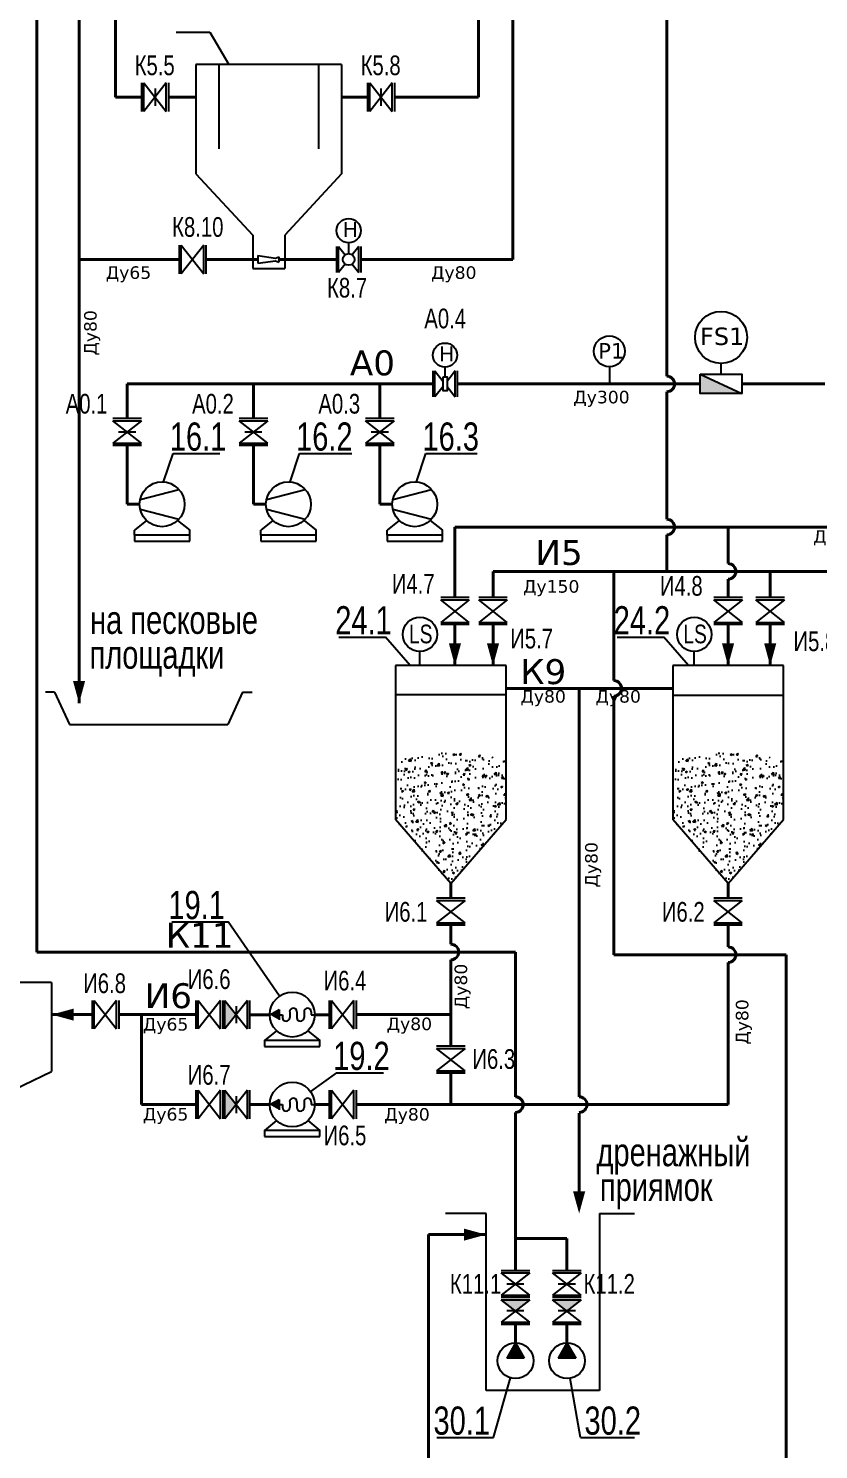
# Model space of a CAD drawing. Extents: x 431547 to 432141, y 118589 to 119430.
# Drawn here: x 431678.6 to 431773.2, y 119058 to 119228.3 of the extents above; entities that cross this region are included whole.
import ezdxf

# ---------------------------------------------------------------- set-up
doc = ezdxf.new("R2010")
doc.units = 0
doc.header["$LTSCALE"] = 300
doc.header["$MEASUREMENT"] = 0
doc.linetypes.add('DASHED2', pattern=[9.525, 6.35, -3.175])
for name, color, linetype in [('1', 7, 'CONTINUOUS'), ('Обозначение задвижек', 7, 'CONTINUOUS'), ('Слой1', 7, 'CONTINUOUS')]:
    doc.layers.add(name, color=color, linetype=linetype)
for name, color, linetype, lineweight, true_color in [('А0', 7, 'CONTINUOUS', 40, 0x00befa), ('И4', 7, 'CONTINUOUS', 40, 0x783c00), ('И5', 7, 'CONTINUOUS', 40, 0x5a3200), ('И6', 7, 'CONTINUOUS', 40, 0x321e00), ('К10', 7, 'CONTINUOUS', 40, 0x006e00), ('К11', 7, 'CONTINUOUS', 40, 0x005000), ('К5', 7, 'CONTINUOUS', 40, 0x8c2800), ('К8', 7, 'CONTINUOUS', 40, 0x008282), ('К9', 7, 'CONTINUOUS', 40, 0x00fa00)]:
    doc.layers.add(name, color=color, linetype=linetype, lineweight=lineweight, true_color=true_color)
doc.layers.add('воздух', color=140, linetype='CONTINUOUS', lineweight=15)
doc.layers.add('Запорная арматура', color=200, linetype='CONTINUOUS', lineweight=20)
doc.styles.add('MONARCH', font='monarch', dxfattribs={"width": 0.77})

msp = doc.modelspace()

# ---------------------------------------------------------------- hatches: boundary and pattern name
at = {"layer": '1', "ltscale": 0.5}
msp.add_hatch(color=256, dxfattribs=at).paths.add_polyline_path([(431759.04, 119186.86), (431759.04, 119184.54), (431764.07, 119184.54)])
at = {"layer": '1', "ltscale": 0.4}
h = msp.add_hatch(dxfattribs=at)
h.set_pattern_fill('AR-CONC', color=256, scale=0.319905)
h.set_pattern_definition([(50, (428105.8667, 119550.6725), (2.2945517, -0.2007473), [0.2399288, -2.6392168]), (355, (428105.8667, 119550.6725), (-0.4438725, 2.4063007), [0.191943, -2.1113734]), (100.451444, (428106.0579, 119550.6558), (1.8506791, 2.2055535), [0.2039081, -2.2429891]), (46.1842, (428105.8667, 119551.3123), (3.414159, -0.5295046), [0.3598932, -3.9588252]), (96.63564, (428106.1512, 119551.2682), (2.990031, 3.1162548), [0.3058623, -3.3644856]), (351.18416, (428105.8667, 119551.3123), (2.990031, 3.1162547), [0.2879146, -3.16706]), (21, (428106.1866, 119551.1523), (1.9095359, -1.2879982), [0.2399288, -2.6392168]), (326, (428106.1866, 119551.1523), (0.778378, 2.3197917), [0.191943, -2.1113734]), (71.451445, (428106.3457, 119551.045), (2.687914, 1.0317935), [0.2039081, -2.2429891]), (37.5, (428105.8667, 119550.6725), (0.0389, 1.0649443), [0, -2.08578103, 0, -2.14336394, 0, -2.11937106]), (7.5, (428105.8667, 119550.6725), (0.84157278, 1.26174305), [0, -1.22203735, 0, -2.03779527, 0, -0.8077603]), (327.5, (428105.1533, 119550.6725), (1.70772502, -0.07215418), [0, -0.79976266, 0, -2.4952595, 0, -3.31101743]), (317.5, (428104.8334, 119550.6725), (1.8656421, 0.3202409), [0, -1.03969146, 0, -1.65710824, 0, -2.3513022])])
edge = h.paths.add_edge_path()
edge.add_line((431735.81, 119133.48), (431735.81, 119140.61))
edge.add_spline(control_points=[(431735.81, 119140.61), (431733.57, 119141.11), (431729.21, 119142.06), (431724.8, 119140.82), (431722.61, 119140.83), (431722.56, 119140.83)], knot_values=[7.03529, 7.03529, 7.03529, 7.03529, 325.287239, 626.108141, 633.077798, 633.077798, 633.077798, 633.077798], degree=3, periodic=0)
edge.add_line((431722.56, 119140.83), (431722.56, 119133.48))
edge.add_line((431722.56, 119133.48), (431729.19, 119125.81))
edge.add_line((431729.19, 119125.81), (431735.81, 119133.48))
h = msp.add_hatch(dxfattribs=at)
h.set_pattern_fill('AR-CONC', color=256, scale=0.319905)
h.set_pattern_definition([(50, (428139.0819, 119550.6725), (2.2945517, -0.2007473), [0.2399288, -2.6392168]), (355, (428139.082, 119550.6725), (-0.4438725, 2.4063007), [0.191943, -2.1113734]), (100.451444, (428139.273, 119550.6558), (1.8506791, 2.2055535), [0.2039081, -2.2429891]), (46.1842, (428139.082, 119551.3123), (3.414159, -0.5295046), [0.3598932, -3.9588252]), (96.63564, (428139.3664, 119551.2682), (2.990031, 3.1162548), [0.3058623, -3.3644856]), (351.18416, (428139.082, 119551.3123), (2.990031, 3.1162547), [0.2879146, -3.16706]), (21, (428139.4018, 119551.1523), (1.9095359, -1.2879982), [0.2399288, -2.6392168]), (326, (428139.4018, 119551.1523), (0.778378, 2.3197917), [0.191943, -2.1113734]), (71.451445, (428139.561, 119551.045), (2.687914, 1.0317935), [0.2039081, -2.2429891]), (37.5, (428139.0819, 119550.6725), (0.0389, 1.0649443), [0, -2.08578103, 0, -2.14336394, 0, -2.11937106]), (7.5, (428139.0819, 119550.6725), (0.84157278, 1.26174305), [0, -1.22203735, 0, -2.03779527, 0, -0.8077603]), (327.5, (428138.3685, 119550.6725), (1.70772502, -0.07215418), [0, -0.79976266, 0, -2.4952595, 0, -3.31101743]), (317.5, (428138.0486, 119550.6725), (1.8656421, 0.3202409), [0, -1.03969146, 0, -1.65710824, 0, -2.3513022])])
edge = h.paths.add_edge_path()
edge.add_line((431769.03, 119133.48), (431769.03, 119140.61))
edge.add_spline(control_points=[(431769.03, 119140.61), (431766.79, 119141.11), (431762.43, 119142.06), (431758.01, 119140.82), (431755.82, 119140.83), (431755.77, 119140.83)], knot_values=[7.03529, 7.03529, 7.03529, 7.03529, 325.287239, 626.108141, 633.077798, 633.077798, 633.077798, 633.077798], degree=3, periodic=0)
edge.add_line((431755.77, 119140.83), (431755.77, 119133.48))
edge.add_line((431755.77, 119133.48), (431762.4, 119125.81))
edge.add_line((431762.4, 119125.81), (431769.03, 119133.48))
h = msp.add_hatch(color=256, dxfattribs=at)
h.dxf.hatch_style = 1
h.paths.add_polyline_path([(431702.13, 119108.4), (431703.47, 119110.11), (431702.13, 119111.82)])
at = {"layer": '1', "ltscale": 0.3}
h = msp.add_hatch(color=1, dxfattribs=at)
h.dxf.hatch_style = 1
h.paths.add_polyline_path([(431707.5, 119110.1), (431708.62, 119110.73), (431708.62, 119109.47)])
at = {"layer": '1', "ltscale": 0.4}
h = msp.add_hatch(color=256, dxfattribs=at)
h.dxf.hatch_style = 1
h.paths.add_polyline_path([(431702.13, 119097.61), (431703.47, 119099.33), (431702.13, 119101.04)])
at = {"layer": '1', "ltscale": 0.3}
h = msp.add_hatch(color=1, dxfattribs=at)
h.dxf.hatch_style = 1
h.paths.add_polyline_path([(431707.5, 119099.32), (431708.62, 119099.95), (431708.62, 119098.69)])
at = {"layer": '1', "ltscale": 0.4}
h = msp.add_hatch(color=256, dxfattribs=at)
h.dxf.hatch_style = 1
h.paths.add_polyline_path([(431736.93, 119074.59), (431738.64, 119075.93), (431735.21, 119075.93)])
h = msp.add_hatch(color=256, dxfattribs=at)
h.dxf.hatch_style = 1
h.paths.add_polyline_path([(431743.1, 119074.59), (431744.81, 119075.93), (431741.38, 119075.93)])
at = {"layer": '1', "ltscale": 0.3}
h = msp.add_hatch(color=124, dxfattribs=at)
h.dxf.hatch_style = 1
h.paths.add_polyline_path([(431736.93, 119070.78), (431737.98, 119068.92), (431735.89, 119068.92)])
h = msp.add_hatch(color=124, dxfattribs=at)
h.dxf.hatch_style = 1
h.paths.add_polyline_path([(431743.1, 119070.78), (431744.15, 119068.92), (431742.06, 119068.92)])

# ---------------------------------------------------------------- linework, layer by layer
at = {"layer": '1', "color": 1, "ltscale": 0.4}
for p, q in [((431696.3, 119227.87), (431700.31, 119227.87)), ((431700.31, 119227.87), (431702.59, 119223.98)), ((431716.1, 119223.98), (431698.65, 119223.98)), ((431698.65, 119223.98), (431698.65, 119210.89)), ((431701.41, 119223.98), (431701.41, 119213.87)), ((431713.33, 119223.98), (431713.33, 119213.87)), ((431716.1, 119223.98), (431716.1, 119210.89)), ((431698.65, 119210.89), (431705.47, 119203.51)), ((431716.1, 119210.89), (431709.28, 119203.51)), ((431705.47, 119203.51), (431705.47, 119199.54)), ((431709.28, 119203.51), (431709.28, 119199.54)), ((431706.06, 119201.07), (431708.17, 119200.76)), ((431706.06, 119201.07), (431706.06, 119200.15)), ((431708.17, 119200.76), (431708.59, 119200.94)), ((431708.59, 119200.94), (431708.59, 119200.28)), ((431705.47, 119199.54), (431709.28, 119199.54)), ((431706.06, 119200.15), (431708.17, 119200.45)), ((431708.17, 119200.45), (431708.59, 119200.28)), ((431691.97, 119171.86), (431696.62, 119173.04)), ((431707.1, 119171.86), (431711.75, 119173.04)), ((431722.24, 119171.86), (431726.89, 119173.04)), ((431691.97, 119170.68), (431696.62, 119169.5)), ((431707.1, 119170.68), (431711.75, 119169.5)), ((431722.24, 119170.68), (431726.89, 119169.5)), ((431691.27, 119167.56), (431691.27, 119168.16)), ((431697.9, 119167.56), (431697.9, 119168.16)), ((431706.41, 119167.56), (431706.41, 119168.16)), ((431713.04, 119167.56), (431713.04, 119168.16)), ((431721.55, 119167.56), (431721.55, 119168.16)), ((431728.18, 119167.56), (431728.18, 119168.16)), ((431735.81, 119151.93), (431722.56, 119151.93)), ((431722.56, 119151.93), (431722.56, 119133.48)), ((431735.81, 119133.48), (431735.81, 119151.93)), ((431769.03, 119151.93), (431755.77, 119151.93)), ((431755.77, 119151.93), (431755.77, 119133.48)), ((431769.03, 119133.48), (431769.03, 119151.93)), ((431729.19, 119125.81), (431722.56, 119133.48)), ((431729.19, 119125.81), (431735.81, 119133.48)), ((431762.4, 119125.81), (431755.77, 119133.48)), ((431762.4, 119125.81), (431769.03, 119133.48)), ((431708.67, 119112.32), (431702.53, 119121.21)), ((431708.62, 119110.1), (431709.02, 119110.1)), ((431709.02, 119110.1), (431709.02, 119109.75)), ((431709.88, 119110.46), (431709.88, 119109.75)), ((431710.74, 119110.46), (431710.74, 119109.75)), ((431711.6, 119110.46), (431711.6, 119109.75)), ((431712.46, 119110.46), (431712.46, 119110.1)), ((431712.46, 119110.1), (431712.88, 119110.1)), ((431715.5, 119103.13), (431712.38, 119100.89)), ((431708.62, 119099.32), (431709.02, 119099.32)), ((431709.02, 119099.32), (431709.02, 119098.97)), ((431709.88, 119099.67), (431709.88, 119098.97)), ((431710.74, 119099.67), (431710.74, 119098.97)), ((431711.6, 119099.67), (431711.6, 119098.97)), ((431712.46, 119099.67), (431712.46, 119099.32)), ((431712.46, 119099.32), (431712.88, 119099.32))]:
    msp.add_line(p, q, dxfattribs=at)
at = {"layer": '1'}
for p, q in [((431692.14, 119221.79), (431692.14, 119218.36)), ((431692.41, 119218.36), (431692.41, 119221.79)), ((431692.41, 119221.79), (431695.09, 119218.36)), ((431695.09, 119221.79), (431692.41, 119218.36)), ((431695.09, 119218.36), (431695.09, 119221.79)), ((431695.36, 119221.79), (431695.36, 119218.36)), ((431719.21, 119221.79), (431719.21, 119218.36)), ((431719.48, 119218.36), (431719.48, 119221.79)), ((431719.48, 119221.79), (431722.16, 119218.36)), ((431722.16, 119221.79), (431719.48, 119218.36)), ((431722.16, 119218.36), (431722.16, 119221.79)), ((431722.43, 119221.79), (431722.43, 119218.36)), ((431693.75, 119221.1), (431693.75, 119219.05)), ((431693.75, 119221.1), (431693.75, 119219.04)), ((431720.82, 119221.1), (431720.82, 119219.05)), ((431720.82, 119221.1), (431720.82, 119219.04)), ((431696.63, 119202.33), (431696.63, 119198.9)), ((431696.89, 119198.9), (431696.89, 119202.33)), ((431696.89, 119202.33), (431699.58, 119198.9)), ((431699.58, 119202.33), (431696.89, 119198.9)), ((431699.58, 119198.9), (431699.58, 119202.33)), ((431699.85, 119202.33), (431699.85, 119198.9)), ((431715.48, 119202.17), (431715.48, 119199.05)), ((431715.73, 119199.05), (431715.73, 119202.17)), ((431715.73, 119202.17), (431716.51, 119201.16)), ((431718.17, 119202.17), (431717.38, 119201.16)), ((431718.17, 119199.05), (431718.17, 119202.17)), ((431718.41, 119202.17), (431718.41, 119199.05)), ((431716.51, 119200.06), (431715.73, 119199.05)), ((431717.38, 119200.06), (431718.17, 119199.05)), ((431727.03, 119187.25), (431727.03, 119184.14)), ((431727.27, 119184.14), (431727.27, 119187.25)), ((431727.27, 119187.25), (431728.25, 119186)), ((431729.71, 119187.25), (431728.73, 119186)), ((431729.71, 119184.14), (431729.71, 119187.25)), ((431729.95, 119187.25), (431729.95, 119184.14)), ((431728.25, 119185.39), (431727.27, 119184.14)), ((431728.73, 119185.39), (431729.71, 119184.14)), ((431692.11, 119181.55), (431688.69, 119181.55)), ((431688.69, 119181.28), (431692.11, 119181.28)), ((431692.11, 119181.28), (431688.69, 119178.59)), ((431692.11, 119178.59), (431688.69, 119181.28)), ((431707.25, 119181.55), (431703.82, 119181.55)), ((431703.82, 119181.28), (431707.25, 119181.28)), ((431707.25, 119181.28), (431703.82, 119178.59)), ((431707.25, 119178.59), (431703.82, 119181.28)), ((431722.39, 119181.55), (431718.96, 119181.55)), ((431718.96, 119181.28), (431722.39, 119181.28)), ((431722.39, 119181.28), (431718.96, 119178.59)), ((431722.39, 119178.59), (431718.96, 119181.28)), ((431691.43, 119179.93), (431689.36, 119179.93)), ((431691.43, 119179.93), (431689.37, 119179.93)), ((431706.56, 119179.93), (431704.5, 119179.93)), ((431706.56, 119179.93), (431704.51, 119179.93)), ((431721.7, 119179.93), (431719.63, 119179.93)), ((431721.7, 119179.93), (431719.64, 119179.93)), ((431688.69, 119178.59), (431692.11, 119178.59)), ((431692.11, 119178.32), (431688.69, 119178.32)), ((431703.82, 119178.59), (431707.25, 119178.59)), ((431707.25, 119178.32), (431703.82, 119178.32)), ((431718.96, 119178.59), (431722.39, 119178.59)), ((431722.39, 119178.32), (431718.96, 119178.32)), ((431731.39, 119160.08), (431727.97, 119160.08)), ((431735.95, 119160.08), (431732.53, 119160.08)), ((431764.12, 119160.08), (431760.69, 119160.08)), ((431769.17, 119160.08), (431765.74, 119160.08)), ((431727.97, 119159.81), (431731.39, 119159.81)), ((431731.39, 119159.81), (431727.97, 119157.12)), ((431731.39, 119157.12), (431727.97, 119159.81)), ((431732.53, 119159.81), (431735.95, 119159.81)), ((431735.95, 119159.81), (431732.53, 119157.12)), ((431735.95, 119157.12), (431732.53, 119159.81)), ((431760.69, 119159.81), (431764.12, 119159.81)), ((431764.12, 119159.81), (431760.69, 119157.12)), ((431764.12, 119157.12), (431760.69, 119159.81)), ((431765.74, 119159.81), (431769.17, 119159.81)), ((431769.17, 119159.81), (431765.74, 119157.12)), ((431769.17, 119157.12), (431765.74, 119159.81)), ((431727.97, 119157.12), (431731.39, 119157.12)), ((431731.39, 119156.85), (431727.97, 119156.85)), ((431732.53, 119157.12), (431735.95, 119157.12)), ((431735.95, 119156.85), (431732.53, 119156.85)), ((431760.69, 119157.12), (431764.12, 119157.12)), ((431764.12, 119156.85), (431760.69, 119156.85)), ((431765.74, 119157.12), (431769.17, 119157.12)), ((431769.17, 119156.85), (431765.74, 119156.85)), ((431730.9, 119124.05), (431727.47, 119124.05)), ((431727.47, 119123.78), (431730.9, 119123.78)), ((431730.9, 119123.78), (431727.47, 119121.09)), ((431730.9, 119121.09), (431727.47, 119123.78)), ((431764.11, 119124.05), (431760.69, 119124.05)), ((431760.69, 119123.78), (431764.11, 119123.78)), ((431764.11, 119123.78), (431760.69, 119121.09)), ((431764.11, 119121.09), (431760.69, 119123.78)), ((431727.47, 119121.09), (431730.9, 119121.09)), ((431730.9, 119120.83), (431727.47, 119120.83)), ((431760.69, 119121.09), (431764.11, 119121.09)), ((431764.11, 119120.83), (431760.69, 119120.83)), ((431686.2, 119111.82), (431686.2, 119108.4)), ((431686.47, 119108.4), (431686.47, 119111.82)), ((431686.47, 119111.82), (431689.15, 119108.4)), ((431689.15, 119111.82), (431686.47, 119108.4)), ((431689.15, 119108.4), (431689.15, 119111.82)), ((431689.42, 119111.82), (431689.42, 119108.4)), ((431698.63, 119111.82), (431698.63, 119108.4)), ((431698.9, 119108.4), (431698.9, 119111.82)), ((431698.9, 119111.82), (431701.59, 119108.4)), ((431701.59, 119111.82), (431698.9, 119108.4)), ((431701.59, 119108.4), (431701.59, 119111.82)), ((431701.86, 119111.82), (431701.86, 119108.4)), ((431702.13, 119108.4), (431702.13, 119111.82)), ((431702.13, 119111.82), (431704.81, 119108.4)), ((431704.81, 119111.82), (431702.13, 119108.4)), ((431703.47, 119111.14), (431703.47, 119109.08)), ((431703.47, 119111.14), (431703.47, 119109.07)), ((431704.81, 119108.4), (431704.81, 119111.82)), ((431705.08, 119111.82), (431705.08, 119108.4)), ((431714.62, 119111.82), (431714.62, 119108.4)), ((431714.89, 119108.4), (431714.89, 119111.82)), ((431714.89, 119111.82), (431717.58, 119108.4)), ((431717.58, 119111.82), (431714.89, 119108.4)), ((431717.58, 119108.4), (431717.58, 119111.82)), ((431717.84, 119111.82), (431717.84, 119108.4)), ((431730.9, 119106.33), (431727.48, 119106.33)), ((431727.48, 119106.06), (431730.9, 119106.06)), ((431730.9, 119106.06), (431727.48, 119103.38)), ((431730.9, 119103.38), (431727.48, 119106.06)), ((431727.48, 119103.38), (431730.9, 119103.38)), ((431730.9, 119103.11), (431727.48, 119103.11)), ((431698.63, 119101.04), (431698.63, 119097.61)), ((431698.9, 119097.61), (431698.9, 119101.04)), ((431698.9, 119101.04), (431701.59, 119097.61)), ((431701.59, 119101.04), (431698.9, 119097.61)), ((431701.59, 119097.61), (431701.59, 119101.04)), ((431701.86, 119101.04), (431701.86, 119097.61)), ((431702.13, 119097.61), (431702.13, 119101.04)), ((431702.13, 119101.04), (431704.81, 119097.61)), ((431704.81, 119101.04), (431702.13, 119097.61)), ((431703.47, 119100.35), (431703.47, 119098.3)), ((431703.47, 119100.35), (431703.47, 119098.29)), ((431704.81, 119097.61), (431704.81, 119101.04)), ((431705.08, 119101.04), (431705.08, 119097.61)), ((431714.62, 119101.04), (431714.62, 119097.61)), ((431714.89, 119097.61), (431714.89, 119101.04)), ((431714.89, 119101.04), (431717.58, 119097.61)), ((431717.58, 119101.04), (431714.89, 119097.61)), ((431717.58, 119097.61), (431717.58, 119101.04)), ((431717.84, 119101.04), (431717.84, 119097.61)), ((431738.64, 119079.42), (431735.21, 119079.42)), ((431735.21, 119079.16), (431738.64, 119079.16)), ((431738.64, 119079.16), (431735.21, 119076.47)), ((431738.64, 119076.47), (431735.21, 119079.16)), ((431744.81, 119079.42), (431741.38, 119079.42)), ((431741.38, 119079.16), (431744.81, 119079.16)), ((431744.81, 119079.16), (431741.38, 119076.47)), ((431744.81, 119076.47), (431741.38, 119079.16)), ((431735.21, 119076.47), (431738.64, 119076.47)), ((431737.95, 119077.81), (431735.89, 119077.81)), ((431737.95, 119077.81), (431735.9, 119077.81)), ((431741.38, 119076.47), (431744.81, 119076.47)), ((431744.13, 119077.81), (431742.06, 119077.81)), ((431744.13, 119077.81), (431742.07, 119077.81)), ((431738.64, 119076.2), (431735.21, 119076.2)), ((431735.21, 119075.93), (431738.64, 119075.93)), ((431738.64, 119075.93), (431735.21, 119073.25)), ((431738.64, 119073.25), (431735.21, 119075.93)), ((431744.81, 119076.2), (431741.38, 119076.2)), ((431741.38, 119075.93), (431744.81, 119075.93)), ((431744.81, 119075.93), (431741.38, 119073.25)), ((431744.81, 119073.25), (431741.38, 119075.93)), ((431735.21, 119073.25), (431738.64, 119073.25)), ((431737.95, 119074.59), (431735.89, 119074.59)), ((431737.95, 119074.59), (431735.9, 119074.59)), ((431741.38, 119073.25), (431744.81, 119073.25)), ((431744.13, 119074.59), (431742.06, 119074.59)), ((431744.13, 119074.59), (431742.07, 119074.59)), ((431738.64, 119072.98), (431735.21, 119072.98)), ((431744.81, 119072.98), (431741.38, 119072.98))]:
    msp.add_line(p, q, dxfattribs=at)
at = {"layer": '1', "ltscale": 0.4}
for p, q in [((431748.18, 119187.75), (431748.19, 119185.69)), ((431681.7, 119148.74), (431680.61, 119148.74)), ((431681.7, 119148.74), (431683.49, 119144.89)), ((431704.24, 119148.74), (431702.46, 119144.89)), ((431704.24, 119148.74), (431705.4, 119148.74)), ((431683.49, 119144.89), (431702.46, 119144.89)), ((431681.36, 119113.96), (431665.54, 119113.96)), ((431681.36, 119113.96), (431681.36, 119103.28)), ((431673.45, 119099.49), (431681.36, 119103.28)), ((431733.41, 119086.27), (431728.54, 119086.27)), ((431733.41, 119065.05), (431733.41, 119086.27)), ((431746.99, 119086.27), (431746.99, 119065.05)), ((431746.99, 119086.27), (431751.19, 119086.27)), ((431734.31, 119059.41), (431736.35, 119066.56)), ((431744.74, 119059.41), (431743.48, 119066.51)), ((431746.99, 119065.05), (431733.41, 119065.05))]:
    msp.add_line(p, q, dxfattribs=at)
at = {"layer": '1', "ltscale": 10}
msp.add_line((431761.56, 119186.86), (431761.56, 119188.16), dxfattribs=at)
at = {"layer": '1', "ltscale": 0.5}
msp.add_line((431759.04, 119186.86), (431764.07, 119184.54), dxfattribs=at)
at = {"layer": '1', "color": 1}
for p, q in [((431692.72, 119169.34), (431691.27, 119168.16)), ((431696.46, 119169.34), (431697.9, 119168.16)), ((431707.85, 119169.34), (431706.41, 119168.16)), ((431711.6, 119169.34), (431713.04, 119168.16)), ((431726.73, 119169.34), (431728.18, 119168.16)), ((431707.5, 119110.1), (431708.62, 119110.73)), ((431708.32, 119108.18), (431706.88, 119107)), ((431712.07, 119108.18), (431713.51, 119107)), ((431707.5, 119099.32), (431708.62, 119099.95)), ((431708.32, 119097.4), (431706.88, 119096.22)), ((431712.07, 119097.4), (431713.51, 119096.22))]:
    msp.add_line(p, q, dxfattribs=at)
at = {"layer": '1', "color": 124}
for p, q in [((431722.99, 119169.34), (431721.55, 119168.16)), ((431736.93, 119070.78), (431735.89, 119068.92)), ((431736.93, 119070.78), (431737.98, 119068.92)), ((431743.1, 119070.78), (431742.06, 119068.92)), ((431743.1, 119070.78), (431744.15, 119068.92))]:
    msp.add_line(p, q, dxfattribs=at)
at = {"layer": '1', "color": 1, "ltscale": 0.3}
for p, q in [((431691.27, 119166.84), (431697.9, 119166.84)), ((431706.41, 119166.84), (431713.04, 119166.84)), ((431721.55, 119166.84), (431728.18, 119166.84)), ((431708.62, 119110.73), (431708.62, 119109.47)), ((431706.88, 119106.28), (431713.51, 119106.28)), ((431708.62, 119099.95), (431708.62, 119098.69)), ((431706.88, 119095.5), (431713.51, 119095.5))]:
    msp.add_line(p, q, dxfattribs=at)
at = {"layer": '1', "color": 4, "ltscale": 0.4}
for p, q in [((431735.81, 119148.45), (431722.56, 119148.45)), ((431755.77, 119148.41), (431769.03, 119148.41))]:
    msp.add_line(p, q, dxfattribs=at)
at = {"layer": '1', "color": 124, "ltscale": 0.3}
for p, q in [((431737.98, 119068.92), (431735.89, 119068.92)), ((431744.15, 119068.92), (431742.06, 119068.92))]:
    msp.add_line(p, q, dxfattribs=at)
at = {"layer": '1', "ltscale": 0.5}
msp.add_lwpolyline([(431759.04, 119186.86), (431764.07, 119186.86), (431764.07, 119184.54), (431759.04, 119184.54)], close=True, dxfattribs=at)
at = {"layer": '1', "color": 1}
for points in [[(431697.9, 119166.84), (431697.9, 119167.56), (431691.27, 119167.56), (431691.27, 119166.84)], [(431713.04, 119166.84), (431713.04, 119167.56), (431706.41, 119167.56), (431706.41, 119166.84)], [(431728.18, 119166.84), (431728.18, 119167.56), (431721.55, 119167.56), (431721.55, 119166.84)], [(431713.51, 119106.28), (431713.51, 119107), (431706.88, 119107), (431706.88, 119106.28)], [(431713.51, 119095.5), (431713.51, 119096.22), (431706.88, 119096.22), (431706.88, 119095.5)]]:
    msp.add_lwpolyline(points, dxfattribs=at)
at = {"layer": '1', "ltscale": 0.5}
for centre, radius in [((431716.95, 119204.07), 1.45), ((431761.56, 119191.27), 3.12), ((431728.49, 119189.15), 1.45)]:
    msp.add_circle(centre, radius, dxfattribs=at)
at = {"layer": '1', "color": 0, "ltscale": 100}
msp.add_circle((431748.18, 119189.61), 1.85, dxfattribs=at)
at = {"layer": '1', "color": 1}
for centre in [(431694.59, 119171.27), (431709.73, 119171.27), (431724.86, 119171.27), (431710.19, 119110.11), (431710.19, 119099.33)]:
    msp.add_circle(centre, 2.69, dxfattribs=at)
at = {"layer": '1', "color": 124}
for centre in [(431736.94, 119068.63), (431743.11, 119068.63)]:
    msp.add_circle(centre, 2.15, dxfattribs=at)
at = {"layer": '1', "color": 1, "ltscale": 0.4}
for centre, start, end in [((431710.31, 119110.46), 0, 180), ((431712.03, 119110.46), 0, 180), ((431709.45, 119109.75), 180, 0), ((431711.17, 119109.75), 180, 0), ((431709.45, 119098.97), 180, 0), ((431710.31, 119099.67), 0, 180), ((431711.17, 119098.97), 180, 0), ((431712.03, 119099.67), 0, 180)]:
    msp.add_arc(centre, 0.431, start, end, dxfattribs=at)
at = {"layer": 'А0', "ltscale": 0.4}
for p, q in [((431690.4, 119181.55), (431690.4, 119185.7)), ((431690.4, 119185.7), (431727.03, 119185.69)), ((431705.54, 119181.55), (431705.54, 119185.7)), ((431720.67, 119181.55), (431720.67, 119185.7)), ((431729.95, 119185.69), (431759.04, 119185.69)), ((431764.07, 119185.69), (431773.99, 119185.69)), ((431690.4, 119171.27), (431690.4, 119178.32)), ((431705.54, 119171.27), (431705.54, 119178.32)), ((431720.67, 119171.27), (431720.67, 119178.32)), ((431690.4, 119171.27), (431691.9, 119171.27)), ((431705.54, 119171.27), (431707.04, 119171.27)), ((431720.67, 119171.27), (431722.17, 119171.27))]:
    msp.add_line(p, q, dxfattribs=at)
at = {"layer": 'И4', "ltscale": 0.4}
for p, q in [((431729.68, 119160.08), (431729.68, 119168.54)), ((431780.33, 119168.54), (431729.68, 119168.54)), ((431762.4, 119164.16), (431762.4, 119168.54)), ((431762.4, 119160.08), (431762.4, 119162.29)), ((431729.68, 119151.93), (431729.68, 119156.85)), ((431762.4, 119151.93), (431762.41, 119156.85))]:
    msp.add_line(p, q, dxfattribs=at)
at = {"layer": 'И4', "ltscale": 0.3}
for points in [[(431729.68, 119151.93, 0, 1.45, 0), (431729.68, 119154.59, 0.903, 0.903, 0)], [(431762.4, 119151.93, 0, 1.45, 0), (431762.4, 119154.59, 0.903, 0.903, 0)]]:
    msp.add_lwpolyline(points, format="xyseb", dxfattribs=at)
at = {"layer": 'И4', "ltscale": 0.4}
msp.add_arc((431762.4, 119163.23), 0.935, 270, 90, dxfattribs=at)
at = {"layer": 'И5', "ltscale": 0.4}
for p, q in [((431755.05, 119237.46), (431755.05, 119186.63)), ((431755.05, 119184.76), (431755.05, 119169.47)), ((431755.05, 119167.6), (431755.05, 119163.23)), ((431805.5, 119163.23), (431734.24, 119163.23)), ((431734.24, 119163.23), (431734.24, 119160.08)), ((431748.71, 119163.23), (431748.71, 119150.14)), ((431767.46, 119160.08), (431767.46, 119163.23)), ((431734.24, 119151.93), (431734.24, 119156.85)), ((431767.45, 119151.93), (431767.45, 119156.85)), ((431748.71, 119148.27), (431748.71, 119117.29)), ((431769.38, 119117.29), (431748.71, 119117.29)), ((431769.38, 119052.63), (431769.38, 119117.29))]:
    msp.add_line(p, q, dxfattribs=at)
at = {"layer": 'И5', "ltscale": 0.3}
for points in [[(431734.24, 119151.93, 0, 1.45, 0), (431734.24, 119154.59, 0.903, 0.903, 0)], [(431767.45, 119151.93, 0, 1.45, 0), (431767.45, 119154.59, 0.903, 0.903, 0)]]:
    msp.add_lwpolyline(points, format="xyseb", dxfattribs=at)
at = {"layer": 'И5', "ltscale": 0.4}
for centre in [(431755.05, 119185.69), (431755.05, 119168.54), (431748.71, 119149.2)]:
    msp.add_arc(centre, 0.935, 270, 90, dxfattribs=at)
at = {"layer": 'И6', "ltscale": 0.4}
for p, q in [((431729.19, 119125.81), (431729.19, 119124.05)), ((431762.4, 119125.81), (431762.4, 119124.05)), ((431729.19, 119120.83), (431729.19, 119118.55)), ((431762.4, 119120.83), (431762.4, 119118.23)), ((431729.19, 119116.68), (431729.19, 119110.11)), ((431762.4, 119116.36), (431762.4, 119099.33)), ((431686.2, 119110.11), (431681.36, 119110.11)), ((431698.63, 119110.11), (431689.42, 119110.11)), ((431692.13, 119099.33), (431692.13, 119110.11)), ((431707.5, 119110.1), (431705.08, 119110.1)), ((431712.88, 119110.1), (431714.62, 119110.1)), ((431717.84, 119110.11), (431729.19, 119110.11)), ((431729.19, 119110.11), (431729.19, 119106.33)), ((431729.19, 119103.11), (431729.19, 119099.33)), ((431698.63, 119099.33), (431692.13, 119099.33)), ((431707.5, 119099.32), (431705.08, 119099.32)), ((431712.88, 119099.32), (431714.62, 119099.32)), ((431717.84, 119099.33), (431762.4, 119099.33))]:
    msp.add_line(p, q, dxfattribs=at)
at = {"layer": 'И6', "ltscale": 0.3}
msp.add_lwpolyline([(431681.36, 119110.11, 0, 1.45, 0), (431684.01, 119110.11, 0.903, 0.903, 0)], format="xyseb", dxfattribs=at)
at = {"layer": 'И6', "ltscale": 0.4}
for centre in [(431729.19, 119117.61), (431762.4, 119117.29)]:
    msp.add_arc(centre, 0.935, 270, 90, dxfattribs=at)
at = {"layer": 'К10', "ltscale": 0.4}
for p, q in [((431726.53, 119038.42), (431726.53, 119083.74)), ((431726.53, 119083.74), (431733.41, 119083.74))]:
    msp.add_line(p, q, dxfattribs=at)
at = {"layer": 'К10', "ltscale": 0.3}
msp.add_lwpolyline([(431733.41, 119083.74, 0, 1.45, 0), (431730.75, 119083.74, 0.903, 0.903, 0)], format="xyseb", dxfattribs=at)
at = {"layer": 'К11', "ltscale": 0.4}
for p, q in [((431679.57, 119117.61), (431679.57, 119249.05)), ((431736.93, 119117.61), (431679.57, 119117.61)), ((431736.93, 119100.26), (431736.93, 119117.61)), ((431736.93, 119079.42), (431736.93, 119098.39)), ((431743.1, 119083.26), (431736.93, 119083.26)), ((431743.1, 119079.42), (431743.1, 119083.26)), ((431736.93, 119070.78), (431736.93, 119072.98)), ((431743.1, 119070.78), (431743.1, 119072.98))]:
    msp.add_line(p, q, dxfattribs=at)
msp.add_arc((431736.93, 119099.33), 0.935, 270, 90, dxfattribs=at)
at = {"layer": 'К5', "ltscale": 0.4}
for p, q in [((431732.51, 119243.03), (431732.51, 119220.08)), ((431689.02, 119234.99), (431689.02, 119220.08)), ((431689.02, 119220.08), (431692.14, 119220.08)), ((431695.36, 119220.08), (431698.65, 119220.08)), ((431716.1, 119220.08), (431719.21, 119220.08)), ((431722.43, 119220.08), (431732.51, 119220.08))]:
    msp.add_line(p, q, dxfattribs=at)
at = {"layer": 'К8', "ltscale": 0.4}
for p, q in [((431684.65, 119256.76), (431684.65, 119147.43)), ((431736.62, 119243.97), (431736.62, 119200.61)), ((431696.63, 119200.61), (431684.65, 119200.61)), ((431706.06, 119200.61), (431699.85, 119200.61)), ((431708.59, 119200.61), (431715.48, 119200.61)), ((431718.41, 119200.61), (431736.62, 119200.61))]:
    msp.add_line(p, q, dxfattribs=at)
at = {"layer": 'К8', "ltscale": 0.3}
msp.add_lwpolyline([(431684.65, 119147.43, 0, 1.45, 0), (431684.65, 119150.09, 0.903, 0.903, 0)], format="xyseb", dxfattribs=at)
at = {"layer": 'К9', "ltscale": 0.4}
for p, q in [((431735.81, 119149.2), (431755.77, 119149.2)), ((431744.56, 119149.2), (431744.56, 119100.26)), ((431744.56, 119098.3), (431744.56, 119087.59))]:
    msp.add_line(p, q, dxfattribs=at)
at = {"layer": 'К9', "ltscale": 0.3}
msp.add_lwpolyline([(431744.56, 119086.27, 0, 1.45, 0), (431744.56, 119088.92, 0.903, 0.903, 0)], format="xyseb", dxfattribs=at)
at = {"layer": 'К9', "ltscale": 0.4}
msp.add_arc((431744.56, 119099.33), 0.935, 270, 90, dxfattribs=at)
at = {"layer": 'Обозначение задвижек', "color": 1, "ltscale": 0.4}
for p, q in [((431694.78, 119173.95), (431695.92, 119177.36)), ((431695.92, 119177.36), (431701.53, 119177.36)), ((431709.92, 119173.95), (431711.06, 119177.36)), ((431711.06, 119177.36), (431717.32, 119177.36)), ((431725.06, 119173.95), (431726.2, 119177.36)), ((431726.2, 119177.36), (431732.35, 119177.36)), ((431715.75, 119155.34), (431721.35, 119155.34)), ((431724.32, 119151.93), (431721.35, 119155.34)), ((431749.1, 119155.34), (431754.71, 119155.34)), ((431757.68, 119151.93), (431754.71, 119155.34)), ((431695.76, 119121.21), (431702.53, 119121.21)), ((431715.5, 119103.13), (431721.11, 119103.13))]:
    msp.add_line(p, q, dxfattribs=at)
at = {"layer": 'Обозначение задвижек', "color": 120, "ltscale": 0.4}
for p, q in [((431725.48, 119151.93), (431725.48, 119153.62)), ((431758.35, 119151.93), (431758.35, 119153.62))]:
    msp.add_line(p, q, dxfattribs=at)
at = {"layer": 'Обозначение задвижек', "ltscale": 0.4}
for p, q in [((431727.52, 119059.41), (431734.31, 119059.41)), ((431744.74, 119059.41), (431751.21, 119059.41))]:
    msp.add_line(p, q, dxfattribs=at)
at = {"layer": 'Обозначение задвижек', "color": 120, "ltscale": 0.4}
for centre in [(431725.48, 119155.68), (431758.35, 119155.68)]:
    msp.add_circle(centre, 2.06, dxfattribs=at)
at = {"layer": 'Слой1', "ltscale": 0.4}
for p, q in [((431716.95, 119201.31), (431716.95, 119202.61)), ((431728.49, 119186.53), (431728.49, 119187.7))]:
    msp.add_line(p, q, dxfattribs=at)
msp.add_lwpolyline([(431728.25, 119186.53), (431728.73, 119186.53), (431728.73, 119184.86), (431728.25, 119184.86)], close=True, dxfattribs=at)
msp.add_circle((431716.95, 119200.61), 0.699, dxfattribs=at)

# ---------------------------------------------------------------- texts
at = {"layer": '1', "linetype": 'DASHED2', "ltscale": 15, "attachment_point": 1}
for s, insert, char_height, width in [('{\\fVerdana|b0|i0|c204|p34;Н}', (431716.23, 119205.11), 1.7915, 3.6525), ('{\\fVerdana|b0|i0|c204|p34;FS1}', (431759.05, 119192.45), 2.0896, 4.2603), ('{\\fVerdana|b0|i0|c204|p34;Р1}', (431746.84, 119190.59), 1.8491, 3.7701), ('{\\fVerdana|b0|i0|c204|p34;Н}', (431727.77, 119190.19), 1.7915, 3.6525)]:
    msp.add_mtext(s, dxfattribs=dict(at, insert=insert, char_height=char_height, width=width))
at = {"layer": '1', "color": 1, "ltscale": 0.4, "char_height": 3.378, "attachment_point": 1, "style": 'MONARCH'}
for s, insert in [('16.1', (431695.52, 119181.08)), ('16.2', (431710.65, 119181.08)), ('16.3', (431725.79, 119181.08)), ('24.1', (431715.34, 119159.06)), ('24.2', (431748.7, 119159.06)), ('19.1', (431695.35, 119124.93)), ('19.2', (431715.09, 119106.85))]:
    msp.add_mtext_dynamic_manual_height_columns(s, width=8.1969, gutter_width=17.59, heights=[0], dxfattribs=dict(at, insert=insert))
at = {"layer": '1', "ltscale": 0.4, "attachment_point": 1, "style": 'MONARCH'}
for s, width, insert, char_height in [('на песковые', 26.3273, (431685.97, 119159.12), 3.3782), ('площадки', 8.1969, (431685.91, 119154.95), 3.378), ('дренажный', 26.3273, (431746.64, 119095.32), 3.378), ('приямок', 8.1969, (431747.05, 119091.16), 3.378), ('30.1', 8.1969, (431727.11, 119063.14), 3.378), ('30.2', 8.1969, (431745.2, 119063.14), 3.378)]:
    msp.add_mtext_dynamic_manual_height_columns(s, width=width, gutter_width=17.59, heights=[0], dxfattribs=dict(at, insert=insert, char_height=char_height))
at = {"layer": 'А0', "ltscale": 0.4, "insert": (431750.61, 119184.87), "char_height": 1.5, "width": 4.87, "attachment_point": 3}
msp.add_mtext('{\\fVerdana|b0|i0|c204|p34;Ду30\\fVerdana|b0|i0|c0|p34;0}', dxfattribs=at)
at = {"layer": 'воздух', "ltscale": 15, "insert": (431717.09, 119189.71), "char_height": 2.9858, "width": 6.0875, "attachment_point": 1}
msp.add_mtext('{\\fVerdana|b0|i0|c204|p34;А0}', dxfattribs=at)
at = {"layer": 'Запорная арматура', "ltscale": 0.4, "char_height": 2.361, "attachment_point": 1, "style": 'MONARCH'}
for s, insert in [('К5.5', (431691.31, 119225.06)), ('К5.8', (431718.38, 119225.06)), ('К8.10', (431695.8, 119205.69)), ('К8.7', (431714.36, 119198.41)), ('А0.4', (431726.01, 119194.72)), ('А0.1', (431683.05, 119184.5)), ('А0.2', (431698.19, 119184.5)), ('А0.3', (431713.32, 119184.5)), ('И4.7', (431722.12, 119162.93)), ('И4.8', (431754.23, 119162.67)), ('И5.7', (431736.3, 119156.35)), ('И5.8', (431770.24, 119156.03)), ('И6.1', (431721.26, 119123.61)), ('И6.2', (431754.47, 119123.61)), ('И6.8', (431685.14, 119115.05)), ('И6.6', (431697.67, 119115.54)), ('И6.4', (431713.94, 119115.36)), ('И6.3', (431731.77, 119105.97)), ('И6.7', (431697.67, 119104.07)), ('И6.5', (431713.94, 119096.81)), ('К11.1', (431729.08, 119079.02)), ('К11.2', (431745.09, 119079.02))]:
    msp.add_mtext_dynamic_manual_height_columns(s, width=5.7267, gutter_width=885.28, heights=[0], dxfattribs=dict(at, insert=insert))
at = {"layer": 'И4', "ltscale": 15, "insert": (431778.04, 119168.16), "char_height": 1.5, "width": 4.87, "attachment_point": 3}
msp.add_mtext('{\\fVerdana|b0|i0|c204|p34;Ду80}', dxfattribs=at)
at = {"layer": 'И5', "ltscale": 15, "width": 6.0875, "attachment_point": 3}
for s, insert, char_height in [('{\\fVerdana|b0|i0|c204|p34;И5}', (431744.98, 119166.99), 2.9858), ('{\\fVerdana|b0|i0|c204|p34;Ду150}', (431744.59, 119162.18), 1.5)]:
    msp.add_mtext(s, dxfattribs=dict(at, insert=insert, char_height=char_height))
at = {"layer": 'И6', "ltscale": 15, "char_height": 1.5, "width": 6.0875, "attachment_point": 3, "rotation": 90}
for insert in [(431729.64, 119116.21), (431763.33, 119111.95)]:
    msp.add_mtext('{\\fVerdana|b0|i0|c204|p34;Ду80}', dxfattribs=dict(at, insert=insert))
at = {"layer": 'И6', "ltscale": 15, "width": 6.0875, "attachment_point": 3}
for s, insert, char_height in [('{\\fVerdana|b0|i0|c204|p34;И6}', (431698.18, 119113.87), 2.9858), ('{\\fVerdana|b0|i0|c204|p34;Ду65}', (431697.74, 119109.7), 1.5), ('{\\fVerdana|b0|i0|c204|p34;Ду80}', (431726.94, 119109.75), 1.5), ('{\\fVerdana|b0|i0|c204|p34;Ду65}', (431697.74, 119098.92), 1.5), ('{\\fVerdana|b0|i0|c204|p34;Ду80}', (431726.66, 119098.91), 1.5)]:
    msp.add_mtext(s, dxfattribs=dict(at, insert=insert, char_height=char_height))
at = {"layer": 'К11', "ltscale": 15, "insert": (431703.16, 119121.11), "char_height": 2.9858, "width": 6.0875, "attachment_point": 3}
msp.add_mtext('{\\fVerdana|b0|i0|c204|p34;К11}', dxfattribs=at)
at = {"layer": 'К8', "ltscale": 15, "char_height": 1.5, "width": 4.87, "attachment_point": 3}
for s, insert in [('{\\fVerdana|b0|i0|c204|p34;Ду65}', (431693.29, 119199.79)), ('{\\fVerdana|b0|i0|c204|p34;Ду80}', (431732.26, 119199.79))]:
    msp.add_mtext(s, dxfattribs=dict(at, insert=insert))
at = {"layer": 'К8', "ltscale": 15, "insert": (431685.25, 119194.54), "char_height": 1.5, "width": 4.87, "attachment_point": 3, "rotation": 90}
msp.add_mtext('{\\fVerdana|b0|i0|c204|p34;Ду80}', dxfattribs=at)
at = {"layer": 'К9', "ltscale": 15, "width": 6.0875, "attachment_point": 3}
for s, insert, char_height in [('{\\fVerdana|b0|i0|c204|p34;К9}', (431743.02, 119152.71), 2.9858), ('{\\fVerdana|b0|i0|c204|p34;Ду80}', (431742.97, 119149), 1.5), ('{\\fVerdana|b0|i0|c204|p34;Ду80}', (431751.96, 119149), 1.5)]:
    msp.add_mtext(s, dxfattribs=dict(at, insert=insert, char_height=char_height))
at = {"layer": 'К9', "ltscale": 15, "insert": (431745.27, 119130.79), "char_height": 1.5, "width": 6.0875, "attachment_point": 3, "rotation": 90}
msp.add_mtext('{\\fVerdana|b0|i0|c204|p34;Ду80}', dxfattribs=at)
at = {"layer": 'Обозначение задвижек', "color": 120, "ltscale": 0.4, "char_height": 2.239, "attachment_point": 1, "style": 'MONARCH'}
for insert in [(431724.17, 119156.85), (431757.04, 119156.85)]:
    msp.add_mtext_dynamic_manual_height_columns('LS', width=5.8654, gutter_width=16, heights=[0], dxfattribs=dict(at, insert=insert))

doc.saveas('drawing.dxf')
